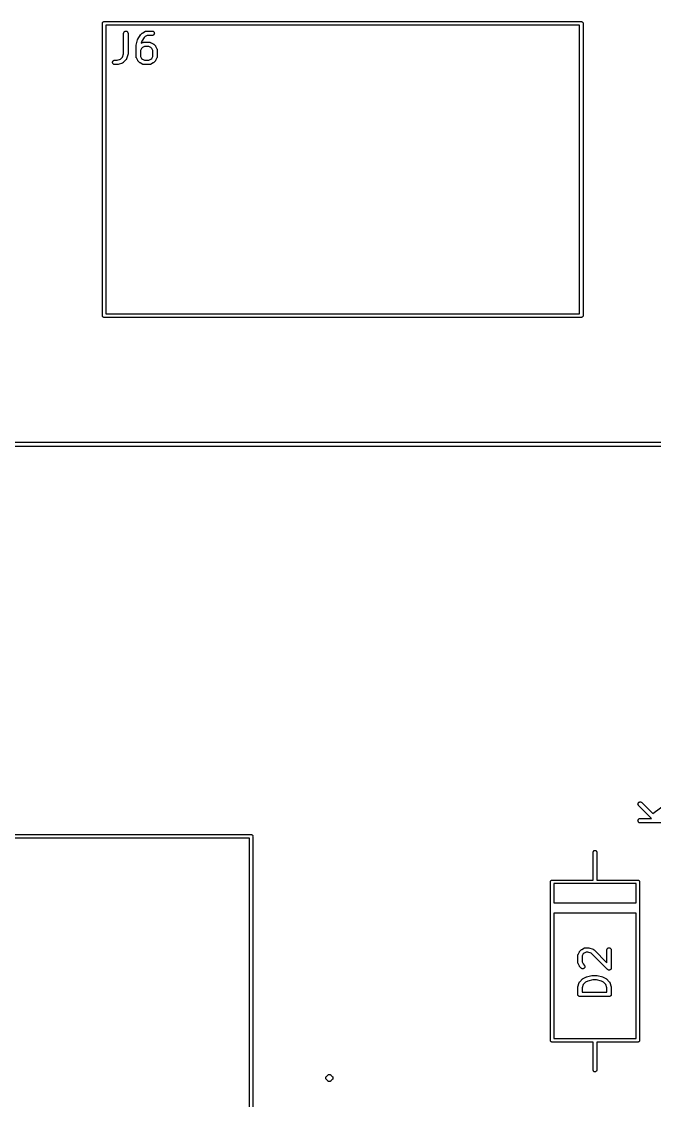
# Model space of a CAD drawing. Extents: x 3.21 to 7.14, y -3.49 to -0.7.
# Drawn here: x 5.279 to 6.134, y -2.276 to -0.819 of the extents above; entities that cross this region are included whole.
import ezdxf

# ---------------------------------------------------------------- set-up
doc = ezdxf.new("R2010")
doc.units = 0
doc.header["$MEASUREMENT"] = 0
doc.layers.add('BLACK', color=7, linetype='CONTINUOUS')

msp = doc.modelspace()

# ---------------------------------------------------------------- linework, layer by layer
at = {"layer": 'BLACK', "linetype": 'CONTINUOUS'}
for p, q in [((5.38813, -0.821), (5.38817, -0.820537)), ((5.38814, -0.821116), (5.38813, -0.821)), ((5.38814, -1.21588), (5.38814, -0.821116)), ((5.38817, -0.820537), (5.38831, -0.820092)), ((5.38831, -0.820092), (5.38853, -0.819681)), ((5.38853, -0.819681), (5.38882, -0.819322)), ((5.38882, -0.819322), (5.38918, -0.819026)), ((5.38918, -0.819026), (5.38959, -0.818807)), ((5.38959, -0.818807), (5.39004, -0.818672)), ((5.39004, -0.818672), (5.39038, -0.818638)), ((5.39038, -0.818638), (5.3905, -0.818626)), ((5.39038, -0.818638), (5.39038, -0.818638)), ((5.3905, -0.818626), (5.39062, -0.818638)), ((5.39062, -0.818638), (6.03538, -0.818638)), ((5.39286, -0.823362), (5.39286, -1.21364)), ((6.03314, -0.823362), (5.39286, -0.823362)), ((6.03314, -1.21364), (6.03314, -0.823362)), ((6.03538, -0.818638), (6.0355, -0.818626)), ((6.0355, -0.818626), (6.03562, -0.818638)), ((6.03562, -0.818638), (6.03596, -0.818672)), ((6.03596, -0.818672), (6.03641, -0.818807)), ((6.03641, -0.818807), (6.03682, -0.819026)), ((6.03682, -0.819026), (6.03718, -0.819322)), ((6.03718, -0.819322), (6.03747, -0.819681)), ((6.03747, -0.819681), (6.03769, -0.820092)), ((6.03769, -0.820092), (6.03783, -0.820537)), ((6.03783, -0.820537), (6.03787, -0.821)), ((6.03787, -0.821), (6.03786, -0.821116)), ((6.03786, -0.821116), (6.03786, -1.21588)), ((5.41692, -0.834399), (5.41699, -0.833826)), ((5.41692, -0.83444), (5.41692, -0.834399)), ((5.41692, -0.862083), (5.41692, -0.83444)), ((5.41699, -0.833826), (5.41716, -0.833277)), ((5.41716, -0.833277), (5.41744, -0.832772)), ((5.41744, -0.832772), (5.41781, -0.832331)), ((5.41781, -0.832331), (5.41826, -0.831969)), ((5.41826, -0.831969), (5.41877, -0.831702)), ((5.41877, -0.831702), (5.41932, -0.83154)), ((5.41932, -0.83154), (5.4199, -0.831487)), ((5.4199, -0.831487), (5.42047, -0.831548)), ((5.42047, -0.831548), (5.42102, -0.831718)), ((5.42102, -0.831718), (5.42153, -0.831992)), ((5.42153, -0.831992), (5.42197, -0.83236)), ((5.42197, -0.83236), (5.42234, -0.832806)), ((5.42234, -0.832806), (5.42261, -0.833315)), ((5.42261, -0.833315), (5.42277, -0.833867)), ((5.42277, -0.833867), (5.42283, -0.83444)), ((5.42283, -0.83444), (5.42283, -0.862562)), ((5.43388, -0.850597), (5.43576, -0.843098)), ((5.43576, -0.843098), (5.43577, -0.843058)), ((5.43577, -0.843058), (5.43584, -0.842873)), ((5.43584, -0.842873), (5.4359, -0.842685)), ((5.4359, -0.842685), (5.43594, -0.842604)), ((5.43594, -0.842604), (5.43597, -0.842518)), ((5.43597, -0.842518), (5.43607, -0.84235)), ((5.43607, -0.84235), (5.43617, -0.842176)), ((5.43617, -0.842176), (5.43992, -0.836552)), ((5.43992, -0.836547), (5.43994, -0.836518)), ((5.43992, -0.836552), (5.43992, -0.836547)), ((5.43992, -0.836547), (5.43992, -0.836547)), ((5.43992, -0.836547), (5.43992, -0.836547)), ((5.43994, -0.836518), (5.44011, -0.836311)), ((5.44011, -0.836311), (5.44029, -0.836102)), ((5.44029, -0.836102), (5.44216, -0.834227)), ((5.44136, -0.845026), (5.44064, -0.847944)), ((5.44467, -0.840071), (5.44136, -0.845026)), ((5.44216, -0.834227), (5.44219, -0.834198)), ((5.44219, -0.834198), (5.44232, -0.834095)), ((5.44232, -0.834095), (5.44244, -0.833981)), ((5.44244, -0.833981), (5.44254, -0.833915)), ((5.44254, -0.833915), (5.44264, -0.833839)), ((5.44264, -0.833839), (5.44279, -0.833762)), ((5.44279, -0.833762), (5.44293, -0.833674)), ((5.44293, -0.833674), (5.44668, -0.831799)), ((5.446, -0.838742), (5.44467, -0.840071)), ((5.4487, -0.837393), (5.446, -0.838742)), ((5.44668, -0.831799), (5.44671, -0.831781)), ((5.44671, -0.831781), (5.4468, -0.831751)), ((5.4468, -0.831751), (5.44687, -0.83171)), ((5.44687, -0.83171), (5.44707, -0.831652)), ((5.44707, -0.831652), (5.44726, -0.831582)), ((5.44726, -0.831582), (5.44734, -0.831569)), ((5.44734, -0.831569), (5.44742, -0.831544)), ((5.44742, -0.831544), (5.44763, -0.831524)), ((5.44763, -0.831524), (5.44782, -0.831492)), ((5.44782, -0.831492), (5.44791, -0.831496)), ((5.44791, -0.831496), (5.448, -0.831487)), ((5.448, -0.831487), (5.4555, -0.831487)), ((5.4555, -0.837393), (5.4487, -0.837393)), ((5.4555, -0.831487), (5.45554, -0.831488)), ((5.45607, -0.837337), (5.4555, -0.837393)), ((5.45554, -0.831488), (5.45611, -0.831552)), ((5.45662, -0.83717), (5.45607, -0.837337)), ((5.45611, -0.831552), (5.45666, -0.831726)), ((5.45713, -0.8369), (5.45662, -0.83717)), ((5.45666, -0.831726), (5.45717, -0.832004)), ((5.45758, -0.836535), (5.45713, -0.8369)), ((5.45717, -0.832004), (5.45761, -0.832374)), ((5.45795, -0.836091), (5.45758, -0.836535)), ((5.45761, -0.832374), (5.45797, -0.832823)), ((5.45822, -0.835584), (5.45795, -0.836091)), ((5.45797, -0.832823), (5.45823, -0.833334)), ((5.45839, -0.835034), (5.45822, -0.835584)), ((5.45823, -0.833334), (5.4584, -0.833887)), ((5.45845, -0.834461), (5.45839, -0.835034)), ((5.4584, -0.833887), (5.45845, -0.834461)), ((5.4338, -0.851167), (5.43384, -0.850933)), ((5.4338, -0.85122), (5.4338, -0.851167)), ((5.4338, -0.851272), (5.4338, -0.85122)), ((5.4338, -0.851313), (5.4338, -0.851272)), ((5.4338, -0.866311), (5.4338, -0.851313)), ((5.43384, -0.850933), (5.43386, -0.850699)), ((5.43386, -0.850699), (5.43388, -0.850649)), ((5.43388, -0.850649), (5.43388, -0.850597)), ((5.44105, -0.854937), (5.4397, -0.857634)), ((5.4397, -0.857634), (5.4397, -0.865614)), ((5.44064, -0.847944), (5.44293, -0.846797)), ((5.44225, -0.85374), (5.44105, -0.854937)), ((5.44495, -0.852391), (5.44225, -0.85374)), ((5.44293, -0.846797), (5.44297, -0.846779)), ((5.44297, -0.846779), (5.44305, -0.846749)), ((5.44305, -0.846749), (5.44312, -0.846708)), ((5.44312, -0.846708), (5.44332, -0.84665)), ((5.44332, -0.84665), (5.44351, -0.84658)), ((5.44351, -0.84658), (5.44359, -0.846567)), ((5.44359, -0.846567), (5.44368, -0.846542)), ((5.44368, -0.846542), (5.44388, -0.846522)), ((5.44388, -0.846522), (5.44408, -0.846491)), ((5.44408, -0.846491), (5.44416, -0.846494)), ((5.44416, -0.846494), (5.44425, -0.846486)), ((5.44425, -0.846486), (5.45175, -0.846486)), ((5.45105, -0.852391), (5.44495, -0.852391)), ((5.45375, -0.85374), (5.45105, -0.852391)), ((5.45175, -0.846486), (5.45179, -0.846486)), ((5.45179, -0.846486), (5.45188, -0.846496)), ((5.45188, -0.846496), (5.45196, -0.846493)), ((5.45196, -0.846493), (5.45216, -0.846528)), ((5.45216, -0.846528), (5.45236, -0.84655)), ((5.45236, -0.84655), (5.45244, -0.846576)), ((5.45244, -0.846576), (5.45253, -0.846591)), ((5.45253, -0.846591), (5.45272, -0.846663)), ((5.45272, -0.846663), (5.45291, -0.846724)), ((5.45291, -0.846724), (5.45299, -0.846766)), ((5.45299, -0.846766), (5.45307, -0.846797)), ((5.45307, -0.846797), (5.45682, -0.848672)), ((5.45495, -0.854937), (5.45375, -0.85374)), ((5.45629, -0.857634), (5.45495, -0.854937)), ((5.45629, -0.865614), (5.45629, -0.857634)), ((5.45682, -0.848672), (5.45685, -0.848691)), ((5.45685, -0.848691), (5.45699, -0.848781)), ((5.45699, -0.848781), (5.45714, -0.848859)), ((5.45714, -0.848859), (5.45723, -0.848937)), ((5.45723, -0.848937), (5.45734, -0.849004)), ((5.45734, -0.849004), (5.45746, -0.84912)), ((5.45746, -0.84912), (5.45759, -0.849225)), ((5.45759, -0.849225), (5.45946, -0.8511)), ((5.45946, -0.8511), (5.45949, -0.851129)), ((5.45949, -0.851129), (5.45959, -0.851259)), ((5.45959, -0.851259), (5.45971, -0.851379)), ((5.45971, -0.851379), (5.45977, -0.851484)), ((5.45977, -0.851484), (5.45985, -0.85158)), ((5.45985, -0.85158), (5.45992, -0.851727)), ((5.45992, -0.851727), (5.46001, -0.851867)), ((5.46001, -0.851867), (5.46189, -0.855617)), ((5.46189, -0.855617), (5.46191, -0.855654)), ((5.46191, -0.855654), (5.46194, -0.855736)), ((5.46194, -0.855736), (5.46198, -0.855812)), ((5.46198, -0.855812), (5.46204, -0.856005)), ((5.46204, -0.856005), (5.4621, -0.856195)), ((5.4621, -0.856195), (5.46212, -0.85628)), ((5.46212, -0.85628), (5.46214, -0.856364)), ((5.46214, -0.856364), (5.46216, -0.856565)), ((5.46216, -0.856565), (5.46219, -0.856764)), ((5.46219, -0.856764), (5.46219, -0.856851)), ((5.46219, -0.856851), (5.4622, -0.856937)), ((5.4622, -0.856937), (5.4622, -0.866311)), ((5.40193, -0.87379), (5.40199, -0.873216)), ((5.40198, -0.874364), (5.40193, -0.87379)), ((5.40214, -0.874916), (5.40198, -0.874364)), ((5.40199, -0.873216), (5.40216, -0.872666)), ((5.40216, -0.872666), (5.40243, -0.872159)), ((5.40243, -0.872159), (5.4028, -0.871715)), ((5.4028, -0.871715), (5.40324, -0.871351)), ((5.40324, -0.871351), (5.40375, -0.87108)), ((5.40375, -0.87108), (5.4043, -0.870914)), ((5.4043, -0.870914), (5.40488, -0.870857)), ((5.40488, -0.870857), (5.40815, -0.870857)), ((5.40815, -0.870857), (5.41266, -0.869355)), ((5.41266, -0.869355), (5.41542, -0.866591)), ((5.41553, -0.874584), (5.41535, -0.874677)), ((5.41542, -0.866591), (5.41692, -0.862083)), ((5.41571, -0.874502), (5.41553, -0.874584)), ((5.41578, -0.874452), (5.41571, -0.874502)), ((5.41586, -0.874412), (5.41578, -0.874452)), ((5.41602, -0.874286), (5.41586, -0.874412)), ((5.41618, -0.87417), (5.41602, -0.874286)), ((5.41624, -0.874107), (5.41618, -0.87417)), ((5.41631, -0.874052), (5.41624, -0.874107)), ((5.41634, -0.874023), (5.41631, -0.874052)), ((5.42009, -0.870274), (5.41634, -0.874023)), ((5.42014, -0.870207), (5.42009, -0.870274)), ((5.42021, -0.870148), (5.42014, -0.870207)), ((5.42033, -0.869985), (5.42021, -0.870148)), ((5.42046, -0.869829), (5.42033, -0.869985)), ((5.4205, -0.869752), (5.42046, -0.869829)), ((5.42055, -0.869682), (5.4205, -0.869752)), ((5.42063, -0.869499), (5.42055, -0.869682)), ((5.42073, -0.869321), (5.42063, -0.869499)), ((5.42075, -0.869238), (5.42073, -0.869321)), ((5.42079, -0.869159), (5.42075, -0.869238)), ((5.4208, -0.86912), (5.42079, -0.869159)), ((5.42268, -0.863495), (5.4208, -0.86912)), ((5.42271, -0.863334), (5.42268, -0.863495)), ((5.42276, -0.863176), (5.42271, -0.863334)), ((5.42278, -0.863053), (5.42276, -0.863176)), ((5.42281, -0.862934), (5.42278, -0.863053)), ((5.42283, -0.862603), (5.42281, -0.862768)), ((5.42281, -0.862768), (5.42281, -0.862934)), ((5.42283, -0.862562), (5.42283, -0.862603)), ((5.43381, -0.866398), (5.4338, -0.866311)), ((5.4338, -0.866484), (5.43381, -0.866398)), ((5.43383, -0.866684), (5.4338, -0.866484)), ((5.43385, -0.866885), (5.43383, -0.866684)), ((5.43388, -0.866968), (5.43385, -0.866885)), ((5.43389, -0.867054), (5.43388, -0.866968)), ((5.43396, -0.867243), (5.43389, -0.867054)), ((5.43402, -0.867436), (5.43396, -0.867243)), ((5.43406, -0.867513), (5.43402, -0.867436)), ((5.43409, -0.867595), (5.43406, -0.867513)), ((5.43411, -0.867632), (5.43409, -0.867595)), ((5.43598, -0.871381), (5.43411, -0.867632)), ((5.43607, -0.871522), (5.43598, -0.871381)), ((5.43615, -0.871669), (5.43607, -0.871522)), ((5.43622, -0.871765), (5.43615, -0.871669)), ((5.43629, -0.871869), (5.43622, -0.871765)), ((5.4364, -0.87199), (5.43629, -0.871869)), ((5.43651, -0.872119), (5.4364, -0.87199)), ((5.43654, -0.872149), (5.43651, -0.872119)), ((5.43841, -0.874023), (5.43654, -0.872149)), ((5.43854, -0.874129), (5.43841, -0.874023)), ((5.43866, -0.874244), (5.43854, -0.874129)), ((5.43876, -0.874311), (5.43866, -0.874244)), ((5.43886, -0.874389), (5.43876, -0.874311)), ((5.439, -0.874467), (5.43886, -0.874389)), ((5.43914, -0.874558), (5.439, -0.874467)), ((5.43918, -0.874576), (5.43914, -0.874558)), ((5.44293, -0.876451), (5.43918, -0.874576)), ((5.4397, -0.865614), (5.44105, -0.868312)), ((5.44105, -0.868312), (5.44225, -0.869509)), ((5.44225, -0.869509), (5.44495, -0.870857)), ((5.44495, -0.870857), (5.45105, -0.870857)), ((5.45105, -0.870857), (5.45375, -0.869509)), ((5.45682, -0.874576), (5.45307, -0.876451)), ((5.45375, -0.869509), (5.45495, -0.868312)), ((5.45495, -0.868312), (5.45629, -0.865614)), ((5.45696, -0.874488), (5.45682, -0.874576)), ((5.45711, -0.874412), (5.45696, -0.874488)), ((5.4572, -0.874335), (5.45711, -0.874412)), ((5.45731, -0.87427), (5.4572, -0.874335)), ((5.45743, -0.874156), (5.45731, -0.87427)), ((5.45756, -0.874052), (5.45743, -0.874156)), ((5.45759, -0.874023), (5.45756, -0.874052)), ((5.45946, -0.872149), (5.45759, -0.874023)), ((5.45957, -0.87202), (5.45946, -0.872149)), ((5.45968, -0.871901), (5.45957, -0.87202)), ((5.45975, -0.871798), (5.45968, -0.871901)), ((5.45983, -0.871703), (5.45975, -0.871798)), ((5.4599, -0.871557), (5.45983, -0.871703)), ((5.45999, -0.871418), (5.4599, -0.871557)), ((5.46001, -0.871381), (5.45999, -0.871418)), ((5.46189, -0.867632), (5.46001, -0.871381)), ((5.46192, -0.867551), (5.46189, -0.867632)), ((5.46196, -0.867474), (5.46192, -0.867551)), ((5.46202, -0.867282), (5.46196, -0.867474)), ((5.46209, -0.867094), (5.46202, -0.867282)), ((5.46211, -0.867008), (5.46209, -0.867094)), ((5.46213, -0.866925), (5.46211, -0.867008)), ((5.46216, -0.866725), (5.46213, -0.866925)), ((5.46219, -0.866526), (5.46216, -0.866725)), ((5.4622, -0.866352), (5.46219, -0.866439)), ((5.46219, -0.866439), (5.46219, -0.866526)), ((5.4622, -0.866311), (5.4622, -0.866352)), ((5.40241, -0.875427), (5.40214, -0.874916)), ((5.40277, -0.875876), (5.40241, -0.875427)), ((5.40321, -0.876247), (5.40277, -0.875876)), ((5.40372, -0.876524), (5.40321, -0.876247)), ((5.40426, -0.876698), (5.40372, -0.876524)), ((5.40484, -0.876763), (5.40426, -0.876698)), ((5.40488, -0.876763), (5.40484, -0.876763)), ((5.40863, -0.876763), (5.40488, -0.876763)), ((5.40879, -0.876747), (5.40863, -0.876763)), ((5.40896, -0.876744), (5.40879, -0.876747)), ((5.40908, -0.876719), (5.40896, -0.876744)), ((5.4092, -0.876707), (5.40908, -0.876719)), ((5.40936, -0.876659), (5.4092, -0.876707)), ((5.40952, -0.876624), (5.40936, -0.876659)), ((5.40956, -0.876611), (5.40952, -0.876624)), ((5.41519, -0.874737), (5.40956, -0.876611)), ((5.41527, -0.874701), (5.41519, -0.874737)), ((5.41535, -0.874677), (5.41527, -0.874701)), ((5.44301, -0.876482), (5.44293, -0.876451)), ((5.44309, -0.876524), (5.44301, -0.876482)), ((5.44328, -0.876585), (5.44309, -0.876524)), ((5.44347, -0.876657), (5.44328, -0.876585)), ((5.44355, -0.876672), (5.44347, -0.876657)), ((5.44363, -0.876698), (5.44355, -0.876672)), ((5.44383, -0.876721), (5.44363, -0.876698)), ((5.44403, -0.876755), (5.44383, -0.876721)), ((5.44412, -0.876753), (5.44403, -0.876755)), ((5.44421, -0.876763), (5.44412, -0.876753)), ((5.44425, -0.876763), (5.44421, -0.876763)), ((5.45175, -0.876763), (5.44425, -0.876763)), ((5.45183, -0.876755), (5.45175, -0.876763)), ((5.45192, -0.876758), (5.45183, -0.876755)), ((5.45212, -0.876726), (5.45192, -0.876758)), ((5.45232, -0.876707), (5.45212, -0.876726)), ((5.4524, -0.876682), (5.45232, -0.876707)), ((5.45249, -0.876668), (5.4524, -0.876682)), ((5.45268, -0.876599), (5.45249, -0.876668)), ((5.45287, -0.87654), (5.45268, -0.876599)), ((5.45295, -0.876499), (5.45287, -0.87654)), ((5.45303, -0.876469), (5.45295, -0.876499)), ((5.45307, -0.876451), (5.45303, -0.876469)), ((5.38813, -1.216), (5.38814, -1.21588)), ((5.38817, -1.21646), (5.38813, -1.216)), ((5.38831, -1.21691), (5.38817, -1.21646)), ((5.38835, -1.21698), (5.38831, -1.21691)), ((5.38853, -1.21732), (5.38835, -1.21698)), ((5.38882, -1.21768), (5.38853, -1.21732)), ((5.38918, -1.21797), (5.38882, -1.21768)), ((5.38959, -1.21819), (5.38918, -1.21797)), ((5.39004, -1.21833), (5.38959, -1.21819)), ((5.3905, -1.21837), (5.39004, -1.21833)), ((5.39062, -1.21836), (5.3905, -1.21837)), ((6.03538, -1.21836), (5.39062, -1.21836)), ((5.39286, -1.21364), (6.03314, -1.21364)), ((6.0355, -1.21837), (6.03538, -1.21836)), ((6.03562, -1.21836), (6.0355, -1.21837)), ((6.03596, -1.21833), (6.03562, -1.21836)), ((6.03562, -1.21836), (6.03562, -1.21836)), ((6.03641, -1.21819), (6.03596, -1.21833)), ((6.03682, -1.21797), (6.03641, -1.21819)), ((6.03718, -1.21768), (6.03682, -1.21797)), ((6.03747, -1.21732), (6.03718, -1.21768)), ((6.03769, -1.21691), (6.03747, -1.21732)), ((6.03783, -1.21646), (6.03769, -1.21691)), ((6.03787, -1.216), (6.03783, -1.21646)), ((6.03786, -1.21588), (6.03787, -1.216)), ((3.23514, -1.38705), (7.07486, -1.38705)), ((7.07378, -1.39295), (3.23795, -1.39295)), ((6.11216, -1.87578), (6.11223, -1.87521)), ((6.11221, -1.87636), (6.11216, -1.87578)), ((6.11238, -1.87691), (6.11221, -1.87636)), ((6.11223, -1.87521), (6.1124, -1.87466)), ((6.11264, -1.87742), (6.11238, -1.87691)), ((6.1124, -1.87466), (6.11268, -1.87415)), ((6.113, -1.87787), (6.11264, -1.87742)), ((6.11268, -1.87415), (6.11304, -1.87371)), ((6.11303, -1.8779), (6.113, -1.87787)), ((6.13049, -1.89536), (6.11303, -1.8779)), ((6.11304, -1.87371), (6.11349, -1.87335)), ((6.11349, -1.87335), (6.114, -1.87308)), ((6.114, -1.87308), (6.11455, -1.87292)), ((6.11455, -1.87292), (6.11513, -1.87286)), ((6.11513, -1.87286), (6.1157, -1.87292)), ((6.1157, -1.87292), (6.11625, -1.87309)), ((6.11625, -1.87309), (6.11676, -1.87336)), ((6.11676, -1.87336), (6.11721, -1.87373)), ((6.11721, -1.87373), (6.13227, -1.88879)), ((6.13227, -1.88879), (6.15272, -1.87345)), ((6.11216, -1.89829), (6.11222, -1.89772)), ((6.11222, -1.89886), (6.11216, -1.89829)), ((6.11222, -1.89772), (6.1124, -1.89717)), ((6.11238, -1.89942), (6.11222, -1.89886)), ((6.11265, -1.89993), (6.11238, -1.89942)), ((6.1124, -1.89717), (6.11267, -1.89666)), ((6.11301, -1.90038), (6.11265, -1.89993)), ((6.11267, -1.89666), (6.11304, -1.89622)), ((6.11345, -1.90075), (6.11301, -1.90038)), ((6.11304, -1.89622), (6.11348, -1.89585)), ((6.11395, -1.90103), (6.11345, -1.90075)), ((6.11348, -1.89585), (6.11399, -1.89558)), ((6.1145, -1.9012), (6.11395, -1.90103)), ((6.11399, -1.89558), (6.11454, -1.89541)), ((6.11508, -1.90126), (6.1145, -1.9012)), ((6.11454, -1.89541), (6.11512, -1.89536)), ((6.11512, -1.90126), (6.11508, -1.90126)), ((6.11512, -1.89536), (6.13049, -1.89536)), ((6.15449, -1.90126), (6.11512, -1.90126)), ((4.01471, -1.91709), (5.58929, -1.91709)), ((5.58704, -1.92181), (4.01696, -1.92181)), ((5.58704, -3.09819), (5.58704, -1.92181)), ((5.58929, -1.91709), (5.5894, -1.91708)), ((5.5894, -1.91708), (5.58952, -1.91709)), ((5.58952, -1.91709), (5.58952, -1.91709)), ((5.58952, -1.91709), (5.58986, -1.91712)), ((5.58986, -1.91712), (5.59031, -1.91726)), ((5.59031, -1.91726), (5.59072, -1.91748)), ((5.59072, -1.91748), (5.59108, -1.91777)), ((5.59108, -1.91777), (5.59138, -1.91813)), ((5.59138, -1.91813), (5.59159, -1.91854)), ((5.59159, -1.91854), (5.59173, -1.91899)), ((5.59173, -1.91899), (5.59178, -1.91945)), ((5.59178, -1.91945), (5.59176, -1.91956)), ((5.59176, -1.91956), (5.59176, -3.10044)), ((6.05268, -1.93878), (6.05309, -1.93856)), ((6.05309, -1.93856), (6.05354, -1.93843)), ((6.05354, -1.93843), (6.054, -1.93838)), ((6.054, -1.93838), (6.05446, -1.93843)), ((6.05446, -1.93843), (6.05491, -1.93856)), ((6.05491, -1.93856), (6.05532, -1.93878)), ((6.05164, -1.94064), (6.05167, -1.94029)), ((6.05164, -1.97855), (6.05164, -1.94064)), ((6.05167, -1.94029), (6.05181, -1.93985)), ((6.05181, -1.93985), (6.05203, -1.93944)), ((6.05203, -1.93944), (6.05232, -1.93908)), ((6.05232, -1.93908), (6.05268, -1.93878)), ((6.05532, -1.93878), (6.05568, -1.93908)), ((6.05568, -1.93908), (6.05597, -1.93944)), ((6.05597, -1.93944), (6.05619, -1.93985)), ((6.05619, -1.93985), (6.05633, -1.94029)), ((6.05633, -1.94029), (6.05636, -1.94064)), ((6.05636, -1.94064), (6.05636, -1.97855)), ((5.99375, -1.98091), (5.9938, -1.98045)), ((5.99376, -1.98103), (5.99375, -1.98091)), ((5.99376, -2.01151), (5.99376, -1.98103)), ((5.9938, -1.98045), (5.99393, -1.98001)), ((5.99393, -1.98001), (5.99415, -1.97959)), ((5.99415, -1.97959), (5.99445, -1.97923)), ((5.99445, -1.97923), (5.99481, -1.97894)), ((5.99481, -1.97894), (5.99522, -1.97872)), ((5.99522, -1.97872), (5.99566, -1.97859)), ((5.99566, -1.97859), (5.99601, -1.97855)), ((5.99601, -1.97855), (5.99613, -1.97854)), ((5.99613, -1.97854), (5.99624, -1.97855)), ((5.99624, -1.97855), (6.05164, -1.97855)), ((6.05636, -1.97855), (6.11176, -1.97855)), ((6.11176, -1.97855), (6.11187, -1.97854)), ((6.11187, -1.97854), (6.11199, -1.97855)), ((6.11199, -1.97855), (6.11234, -1.97859)), ((6.11234, -1.97859), (6.11278, -1.97872)), ((6.11278, -1.97872), (6.11319, -1.97894)), ((6.11319, -1.97894), (6.11355, -1.97923)), ((6.11355, -1.97923), (6.11385, -1.97959)), ((6.11385, -1.97959), (6.11407, -1.98001)), ((6.11407, -1.98001), (6.1142, -1.98045)), ((6.1142, -1.98045), (6.11425, -1.98091)), ((6.11425, -1.98091), (6.11424, -1.98103)), ((6.11424, -1.98103), (6.11424, -2.01151)), ((6.05388, -1.98328), (5.99849, -1.98328)), ((5.99849, -1.98328), (5.99849, -2.00926)), ((6.054, -1.98329), (6.05388, -1.98328)), ((6.05412, -1.98328), (6.054, -1.98329)), ((6.10951, -1.98328), (6.05412, -1.98328)), ((6.10951, -2.00926), (6.10951, -1.98328)), ((5.99375, -2.01162), (5.99376, -2.01151)), ((5.99849, -2.00926), (6.10951, -2.00926)), ((6.11424, -2.01151), (6.11425, -2.01162)), ((5.99376, -2.01174), (5.99375, -2.01162)), ((5.99375, -2.01635), (5.99376, -2.01623)), ((5.99376, -2.01646), (5.99375, -2.01635)), ((5.99375, -2.02107), (5.99376, -2.02095)), ((5.99376, -2.02119), (5.99375, -2.02107)), ((5.99376, -2.01623), (5.99376, -2.01174)), ((5.99376, -2.02095), (5.99376, -2.01646)), ((5.99376, -2.19497), (5.99376, -2.02119)), ((5.99849, -2.02343), (5.99849, -2.19272)), ((6.10951, -2.02343), (5.99849, -2.02343)), ((6.10951, -2.19272), (6.10951, -2.02343)), ((6.11425, -2.01162), (6.11424, -2.01174)), ((6.11424, -2.01174), (6.11424, -2.01623)), ((6.11424, -2.01623), (6.11425, -2.01635)), ((6.11425, -2.01635), (6.11424, -2.01646)), ((6.11424, -2.01646), (6.11424, -2.02095)), ((6.11424, -2.02095), (6.11425, -2.02107)), ((6.11425, -2.02107), (6.11424, -2.02119)), ((6.11424, -2.02119), (6.11424, -2.19497)), ((6.03079, -2.08022), (6.03083, -2.08002)), ((6.0308, -2.0803), (6.03079, -2.08022)), ((6.03079, -2.08039), (6.0308, -2.0803)), ((6.03079, -2.08043), (6.03079, -2.08039)), ((6.03079, -2.08981), (6.03079, -2.08043)), ((6.03083, -2.08002), (6.03085, -2.07982)), ((6.03085, -2.07982), (6.03088, -2.07973)), ((6.03088, -2.07973), (6.03089, -2.07965)), ((6.03089, -2.07965), (6.03096, -2.07946)), ((6.03096, -2.07946), (6.03103, -2.07927)), ((6.03103, -2.07927), (6.03107, -2.07919)), ((6.03107, -2.07919), (6.0311, -2.07911)), ((6.0311, -2.07911), (6.03297, -2.07536)), ((6.03297, -2.07536), (6.03299, -2.07532)), ((6.03299, -2.07532), (6.03308, -2.07519)), ((6.03308, -2.07519), (6.03316, -2.07504)), ((6.03316, -2.07504), (6.03324, -2.07494)), ((6.03324, -2.07494), (6.03331, -2.07484)), ((6.03331, -2.07484), (6.03342, -2.07472)), ((6.03342, -2.07472), (6.03353, -2.07459)), ((6.03353, -2.07459), (6.0354, -2.07272)), ((6.0354, -2.07272), (6.03543, -2.07269)), ((6.03543, -2.07269), (6.03556, -2.07259)), ((6.03556, -2.07259), (6.03568, -2.07247)), ((6.03568, -2.07247), (6.03578, -2.07241)), ((6.03578, -2.07241), (6.03588, -2.07233)), ((6.03588, -2.07233), (6.03603, -2.07225)), ((6.03603, -2.07225), (6.03617, -2.07217)), ((6.03617, -2.07217), (6.03992, -2.07029)), ((6.03804, -2.07843), (6.03669, -2.08113)), ((6.03669, -2.08113), (6.03669, -2.08911)), ((6.03924, -2.07723), (6.03804, -2.07843)), ((6.04194, -2.07589), (6.03924, -2.07723)), ((6.03992, -2.07029), (6.03995, -2.07027)), ((6.03995, -2.07027), (6.04004, -2.07024)), ((6.04004, -2.07024), (6.04011, -2.0702)), ((6.04011, -2.0702), (6.04031, -2.07014)), ((6.04031, -2.07014), (6.0405, -2.07007)), ((6.0405, -2.07007), (6.04058, -2.07006)), ((6.04058, -2.07006), (6.04066, -2.07004)), ((6.04066, -2.07004), (6.04087, -2.07002)), ((6.04087, -2.07002), (6.04107, -2.06998)), ((6.04107, -2.06998), (6.04115, -2.06999)), ((6.04115, -2.06999), (6.04124, -2.06998)), ((6.04124, -2.06998), (6.04499, -2.06998)), ((6.04451, -2.07589), (6.04194, -2.07589)), ((6.04902, -2.07739), (6.04451, -2.07589)), ((6.04499, -2.06998), (6.04503, -2.06998)), ((6.04503, -2.06998), (6.04519, -2.07)), ((6.04519, -2.07), (6.04536, -2.07)), ((6.04536, -2.07), (6.04548, -2.07003)), ((6.04548, -2.07003), (6.0456, -2.07004)), ((6.0456, -2.07004), (6.04576, -2.07009)), ((6.04576, -2.07009), (6.04592, -2.07013)), ((6.04592, -2.07013), (6.05155, -2.07201)), ((6.07102, -2.09939), (6.04902, -2.07739)), ((6.05155, -2.07201), (6.05159, -2.07202)), ((6.05159, -2.07202), (6.05166, -2.07206)), ((6.05166, -2.07206), (6.05175, -2.07208)), ((6.05175, -2.07208), (6.05192, -2.07218)), ((6.05192, -2.07218), (6.05211, -2.07226)), ((6.05211, -2.07226), (6.05218, -2.07231)), ((6.05218, -2.07231), (6.05225, -2.07235)), ((6.05225, -2.07235), (6.05241, -2.07248)), ((6.05241, -2.07248), (6.05257, -2.0726)), ((6.05257, -2.0726), (6.05263, -2.07266)), ((6.05263, -2.07266), (6.0527, -2.07272)), ((6.0527, -2.07272), (6.07016, -2.09018)), ((6.07016, -2.07289), (6.07022, -2.07232)), ((6.07016, -2.07293), (6.07016, -2.07289)), ((6.07016, -2.09018), (6.07016, -2.07293)), ((6.07022, -2.07232), (6.0704, -2.07177)), ((6.0704, -2.07177), (6.07067, -2.07126)), ((6.07067, -2.07126), (6.07104, -2.07082)), ((6.07104, -2.07082), (6.07149, -2.07046)), ((6.07149, -2.07046), (6.072, -2.07019)), ((6.072, -2.07019), (6.07256, -2.07003)), ((6.07256, -2.07003), (6.07313, -2.06998)), ((6.07313, -2.06998), (6.0737, -2.07004)), ((6.0737, -2.07004), (6.07425, -2.07021)), ((6.07425, -2.07021), (6.07476, -2.07048)), ((6.07476, -2.07048), (6.0752, -2.07085)), ((6.0752, -2.07085), (6.07557, -2.0713)), ((6.07557, -2.0713), (6.07584, -2.07181)), ((6.07584, -2.07181), (6.07601, -2.07236)), ((6.07601, -2.07236), (6.07606, -2.07293)), ((6.07606, -2.07293), (6.07606, -2.0973)), ((6.0308, -2.08989), (6.03079, -2.08981)), ((6.03079, -2.08998), (6.0308, -2.08989)), ((6.03082, -2.09018), (6.03079, -2.08998)), ((6.03084, -2.09038), (6.03082, -2.09018)), ((6.03087, -2.09046), (6.03084, -2.09038)), ((6.03088, -2.09055), (6.03087, -2.09046)), ((6.03095, -2.09074), (6.03088, -2.09055)), ((6.03101, -2.09093), (6.03095, -2.09074)), ((6.03105, -2.09101), (6.03101, -2.09093)), ((6.03108, -2.09109), (6.03105, -2.09101)), ((6.0311, -2.09113), (6.03108, -2.09109)), ((6.03297, -2.09488), (6.0311, -2.09113)), ((6.03306, -2.09502), (6.03297, -2.09488)), ((6.03314, -2.09516), (6.03306, -2.09502)), ((6.03321, -2.09526), (6.03314, -2.09516)), ((6.03328, -2.09536), (6.03321, -2.09526)), ((6.03339, -2.09548), (6.03328, -2.09536)), ((6.0335, -2.09561), (6.03339, -2.09548)), ((6.03353, -2.09564), (6.0335, -2.09561)), ((6.0354, -2.09752), (6.03353, -2.09564)), ((6.03585, -2.09788), (6.0354, -2.09752)), ((6.03635, -2.09816), (6.03585, -2.09788)), ((6.03691, -2.09832), (6.03635, -2.09816)), ((6.03669, -2.08911), (6.03804, -2.09181)), ((6.03748, -2.09838), (6.03691, -2.09832)), ((6.03805, -2.09833), (6.03748, -2.09838)), ((6.03804, -2.09181), (6.03958, -2.09334)), ((6.0386, -2.09816), (6.03805, -2.09833)), ((6.03911, -2.09789), (6.0386, -2.09816)), ((6.03956, -2.09753), (6.03911, -2.09789)), ((6.03993, -2.09709), (6.03956, -2.09753)), ((6.03958, -2.09334), (6.03961, -2.09337)), ((6.03961, -2.09337), (6.03997, -2.09382)), ((6.04021, -2.09658), (6.03993, -2.09709)), ((6.03997, -2.09382), (6.04023, -2.09433)), ((6.04038, -2.09603), (6.04021, -2.09658)), ((6.04023, -2.09433), (6.04039, -2.09489)), ((6.04044, -2.09546), (6.04038, -2.09603)), ((6.04039, -2.09489), (6.04044, -2.09546)), ((6.07555, -2.09897), (6.07536, -2.09919)), ((6.07569, -2.09871), (6.07555, -2.09896)), ((6.07555, -2.09896), (6.07555, -2.09897)), ((6.07555, -2.09897), (6.07555, -2.09897)), ((6.07582, -2.09847), (6.07569, -2.09871)), ((6.07583, -2.09846), (6.07582, -2.09847)), ((6.07591, -2.09819), (6.07583, -2.09846)), ((6.07583, -2.09846), (6.07583, -2.09846)), ((6.076, -2.09792), (6.07591, -2.09819)), ((6.07603, -2.09763), (6.076, -2.09791)), ((6.076, -2.09791), (6.076, -2.09791)), ((6.076, -2.09791), (6.076, -2.09792)), ((6.07606, -2.09735), (6.07603, -2.09763)), ((6.07606, -2.0973), (6.07606, -2.09733)), ((6.07606, -2.09733), (6.07606, -2.09734)), ((6.07606, -2.09734), (6.07606, -2.09734)), ((6.07606, -2.09734), (6.07606, -2.09735)), ((6.03353, -2.11584), (6.03728, -2.11209)), ((6.03728, -2.11209), (6.03731, -2.11206)), ((6.03731, -2.11206), (6.03743, -2.11196)), ((6.03743, -2.11196), (6.03756, -2.11184)), ((6.03756, -2.11184), (6.03766, -2.11178)), ((6.03766, -2.11178), (6.03776, -2.1117)), ((6.03776, -2.1117), (6.0379, -2.11162)), ((6.0379, -2.11162), (6.03804, -2.11154)), ((6.03804, -2.11154), (6.04179, -2.10966)), ((6.04179, -2.10966), (6.04183, -2.10964)), ((6.04183, -2.10964), (6.04184, -2.10964)), ((6.04184, -2.10964), (6.04185, -2.10963)), ((6.04185, -2.10963), (6.04211, -2.10954)), ((6.04211, -2.10954), (6.04237, -2.10944)), ((6.04237, -2.10944), (6.04238, -2.10944)), ((6.04238, -2.10944), (6.0424, -2.10944)), ((6.0424, -2.10944), (6.0499, -2.10756)), ((6.05098, -2.11338), (6.04414, -2.11509)), ((6.0499, -2.10756), (6.04994, -2.10755)), ((6.04994, -2.10755), (6.04999, -2.10755)), ((6.04999, -2.10755), (6.05004, -2.10753)), ((6.05004, -2.10753), (6.05027, -2.10751)), ((6.05027, -2.10751), (6.05051, -2.10748)), ((6.05051, -2.10748), (6.05056, -2.10748)), ((6.05056, -2.10748), (6.05061, -2.10747)), ((6.05061, -2.10747), (6.05624, -2.10747)), ((6.05587, -2.11338), (6.05098, -2.11338)), ((6.06271, -2.11509), (6.05587, -2.11338)), ((6.05624, -2.10747), (6.05628, -2.10748)), ((6.05628, -2.10748), (6.05633, -2.10748)), ((6.05633, -2.10748), (6.05638, -2.10748)), ((6.05638, -2.10748), (6.05662, -2.10751)), ((6.05662, -2.10751), (6.05685, -2.10754)), ((6.05685, -2.10754), (6.0569, -2.10756)), ((6.0569, -2.10756), (6.05695, -2.10756)), ((6.05695, -2.10756), (6.06445, -2.10944)), ((6.06445, -2.10944), (6.06449, -2.10945)), ((6.06449, -2.10945), (6.0645, -2.10945)), ((6.0645, -2.10945), (6.06452, -2.10946)), ((6.06452, -2.10946), (6.06477, -2.10955)), ((6.06477, -2.10955), (6.06503, -2.10965)), ((6.06503, -2.10965), (6.06504, -2.10966)), ((6.06504, -2.10966), (6.06506, -2.10966)), ((6.06506, -2.10966), (6.06881, -2.11154)), ((6.06881, -2.11154), (6.06884, -2.11155)), ((6.06884, -2.11155), (6.06898, -2.11165)), ((6.06898, -2.11165), (6.06913, -2.11172)), ((6.06913, -2.11172), (6.06922, -2.1118)), ((6.06922, -2.1118), (6.06933, -2.11187)), ((6.06933, -2.11187), (6.06944, -2.11198)), ((6.06944, -2.11198), (6.06957, -2.11209)), ((6.06957, -2.11209), (6.07332, -2.11584)), ((6.07124, -2.09957), (6.07102, -2.09939)), ((6.07146, -2.09975), (6.07124, -2.09957)), ((6.07147, -2.09976), (6.07146, -2.09975)), ((6.07146, -2.09975), (6.07146, -2.09975)), ((6.07172, -2.09989), (6.07147, -2.09976)), ((6.07197, -2.10003), (6.07172, -2.09989)), ((6.07224, -2.10011), (6.07197, -2.10003)), ((6.07197, -2.10003), (6.07197, -2.10003)), ((6.07197, -2.10003), (6.07197, -2.10003)), ((6.07252, -2.1002), (6.07224, -2.10011)), ((6.07253, -2.1002), (6.07252, -2.1002)), ((6.07252, -2.1002), (6.07252, -2.1002)), ((6.07281, -2.10023), (6.07253, -2.1002)), ((6.07309, -2.10026), (6.07281, -2.10023)), ((6.0731, -2.10026), (6.07309, -2.10026)), ((6.07309, -2.10026), (6.07309, -2.10026)), ((6.07338, -2.10023), (6.0731, -2.10026)), ((6.07366, -2.1002), (6.07338, -2.10023)), ((6.07367, -2.1002), (6.07366, -2.1002)), ((6.07394, -2.10012), (6.07367, -2.1002)), ((6.07367, -2.1002), (6.07367, -2.1002)), ((6.07422, -2.10004), (6.07394, -2.10012)), ((6.07423, -2.10004), (6.07422, -2.10004)), ((6.07422, -2.10004), (6.07422, -2.10004)), ((6.07448, -2.0999), (6.07423, -2.10004)), ((6.07473, -2.09978), (6.07448, -2.0999)), ((6.07496, -2.09959), (6.07473, -2.09977)), ((6.07473, -2.09977), (6.07473, -2.09977)), ((6.07473, -2.09977), (6.07473, -2.09978)), ((6.07518, -2.09941), (6.07496, -2.09959)), ((6.07536, -2.09919), (6.07518, -2.09941)), ((6.07518, -2.09941), (6.07518, -2.09941)), ((6.07518, -2.09941), (6.07518, -2.09941)), ((6.03079, -2.12351), (6.03081, -2.12334)), ((6.03079, -2.12355), (6.03079, -2.12351)), ((6.03079, -2.13292), (6.03079, -2.12355)), ((6.03081, -2.12318), (6.03084, -2.12306)), ((6.03081, -2.12334), (6.03081, -2.12318)), ((6.03084, -2.12306), (6.03085, -2.12294)), ((6.03085, -2.12294), (6.0309, -2.12278)), ((6.0309, -2.12278), (6.03094, -2.12262)), ((6.03094, -2.12262), (6.03281, -2.11699)), ((6.03281, -2.11699), (6.03283, -2.11695)), ((6.03283, -2.11695), (6.03286, -2.11688)), ((6.03286, -2.11688), (6.03289, -2.11679)), ((6.03289, -2.11679), (6.03298, -2.11661)), ((6.03298, -2.11661), (6.03307, -2.11643)), ((6.03307, -2.11643), (6.03312, -2.11636)), ((6.03312, -2.11636), (6.03316, -2.11628)), ((6.03316, -2.11628), (6.03329, -2.11613)), ((6.03329, -2.11613), (6.03341, -2.11597)), ((6.03341, -2.11597), (6.03347, -2.11591)), ((6.03347, -2.11591), (6.03353, -2.11584)), ((6.03819, -2.11952), (6.03669, -2.12403)), ((6.03669, -2.12403), (6.03669, -2.12997)), ((6.04111, -2.1166), (6.03819, -2.11952)), ((6.04414, -2.11509), (6.04111, -2.1166)), ((6.06574, -2.1166), (6.06271, -2.11509)), ((6.06865, -2.11952), (6.06574, -2.1166)), ((6.07016, -2.12403), (6.06865, -2.11952)), ((6.07016, -2.12997), (6.07016, -2.12403)), ((6.07332, -2.11584), (6.07335, -2.11587)), ((6.07335, -2.11587), (6.07341, -2.11594)), ((6.07341, -2.11594), (6.07347, -2.116)), ((6.07347, -2.116), (6.07359, -2.11616)), ((6.07359, -2.11616), (6.07371, -2.11632)), ((6.07371, -2.11632), (6.07375, -2.1164)), ((6.07375, -2.1164), (6.0738, -2.11647)), ((6.0738, -2.11647), (6.07388, -2.11665)), ((6.07388, -2.11665), (6.07398, -2.11683)), ((6.07398, -2.11683), (6.074, -2.11691)), ((6.074, -2.11691), (6.07404, -2.11699)), ((6.07404, -2.11699), (6.07591, -2.12262)), ((6.07591, -2.12262), (6.07592, -2.12266)), ((6.07592, -2.12266), (6.07596, -2.12282)), ((6.07596, -2.12282), (6.07601, -2.12298)), ((6.07601, -2.12298), (6.07602, -2.1231)), ((6.07602, -2.1231), (6.07604, -2.12322)), ((6.07604, -2.12322), (6.07605, -2.12339)), ((6.07605, -2.12339), (6.07606, -2.12355)), ((6.07606, -2.12355), (6.07606, -2.13292)), ((6.03081, -2.1332), (6.03079, -2.13292)), ((6.03084, -2.13348), (6.03081, -2.1332)), ((6.03084, -2.13349), (6.03084, -2.13348)), ((6.03084, -2.1335), (6.03084, -2.13349)), ((6.03092, -2.13376), (6.03084, -2.1335)), ((6.031, -2.13403), (6.03092, -2.13376)), ((6.03101, -2.13404), (6.031, -2.13403)), ((6.03101, -2.13405), (6.03101, -2.13404)), ((6.03114, -2.1343), (6.03101, -2.13405)), ((6.03127, -2.13454), (6.03114, -2.1343)), ((6.03128, -2.13455), (6.03127, -2.13454)), ((6.03128, -2.13456), (6.03128, -2.13455)), ((6.03146, -2.13478), (6.03128, -2.13456)), ((6.03163, -2.13499), (6.03146, -2.13478)), ((6.03164, -2.135), (6.03163, -2.13499)), ((6.03164, -2.13501), (6.03164, -2.135)), ((6.03186, -2.13518), (6.03164, -2.13501)), ((6.03207, -2.13536), (6.03186, -2.13518)), ((6.03208, -2.13537), (6.03207, -2.13536)), ((6.03209, -2.13537), (6.03208, -2.13537)), ((6.03233, -2.1355), (6.03209, -2.13537)), ((6.03258, -2.13564), (6.03233, -2.1355)), ((6.03259, -2.13564), (6.03258, -2.13564)), ((6.0326, -2.13565), (6.03259, -2.13564)), ((6.03286, -2.13573), (6.0326, -2.13565)), ((6.03313, -2.13581), (6.03286, -2.13573)), ((6.03314, -2.13581), (6.03313, -2.13581)), ((6.03315, -2.13582), (6.03314, -2.13581)), ((6.03342, -2.13585), (6.03315, -2.13582)), ((6.0337, -2.13588), (6.03342, -2.13585)), ((6.03372, -2.13588), (6.0337, -2.13588)), ((6.03374, -2.13588), (6.03372, -2.13588)), ((6.03372, -2.13588), (6.03372, -2.13588)), ((6.03372, -2.13588), (6.03372, -2.13588)), ((6.07311, -2.13588), (6.03374, -2.13588)), ((6.03669, -2.12997), (6.07016, -2.12997)), ((6.07339, -2.13585), (6.07311, -2.13588)), ((6.07366, -2.13583), (6.07339, -2.13585)), ((6.07367, -2.13582), (6.07366, -2.13583)), ((6.07368, -2.13582), (6.07367, -2.13582)), ((6.07395, -2.13574), (6.07368, -2.13582)), ((6.07422, -2.13566), (6.07395, -2.13574)), ((6.07423, -2.13565), (6.07422, -2.13566)), ((6.07422, -2.13566), (6.07422, -2.13566)), ((6.07448, -2.13552), (6.07423, -2.13565)), ((6.07473, -2.1354), (6.07448, -2.13552)), ((6.07474, -2.13538), (6.07473, -2.13539)), ((6.07473, -2.13539), (6.07473, -2.1354)), ((6.07496, -2.13521), (6.07474, -2.13538)), ((6.07518, -2.13503), (6.07496, -2.13521)), ((6.07519, -2.13502), (6.07518, -2.13503)), ((6.07518, -2.13503), (6.07518, -2.13503)), ((6.07537, -2.13481), (6.07519, -2.13502)), ((6.07555, -2.13459), (6.07537, -2.13481)), ((6.07556, -2.13458), (6.07555, -2.13458)), ((6.07555, -2.13458), (6.07555, -2.13459)), ((6.07569, -2.13433), (6.07556, -2.13458)), ((6.07582, -2.13409), (6.07569, -2.13433)), ((6.07583, -2.13408), (6.07582, -2.13409)), ((6.07591, -2.1338), (6.07583, -2.13407)), ((6.07583, -2.13407), (6.07583, -2.13408)), ((6.076, -2.13354), (6.07591, -2.1338)), ((6.07603, -2.13324), (6.076, -2.13352)), ((6.076, -2.13352), (6.076, -2.13353)), ((6.076, -2.13353), (6.076, -2.13354)), ((6.07606, -2.13297), (6.07603, -2.13324)), ((6.07606, -2.13292), (6.07606, -2.13294)), ((6.07606, -2.13294), (6.07606, -2.13295)), ((6.07606, -2.13295), (6.07606, -2.13295)), ((6.07606, -2.13295), (6.07606, -2.13297)), ((5.99375, -2.19509), (5.99376, -2.19497)), ((5.9938, -2.19555), (5.99375, -2.19509)), ((5.99393, -2.19599), (5.9938, -2.19555)), ((5.99415, -2.19641), (5.99393, -2.19599)), ((5.99445, -2.19677), (5.99415, -2.19641)), ((5.99481, -2.19706), (5.99445, -2.19677)), ((5.99522, -2.19728), (5.99481, -2.19706)), ((5.99566, -2.19741), (5.99522, -2.19728)), ((5.99601, -2.19745), (5.99566, -2.19741)), ((5.99613, -2.19746), (5.99601, -2.19745)), ((5.99601, -2.19745), (5.99601, -2.19745)), ((5.99624, -2.19745), (5.99613, -2.19746)), ((6.05164, -2.19745), (5.99624, -2.19745)), ((5.99849, -2.19272), (6.05388, -2.19272)), ((6.05164, -2.23536), (6.05164, -2.19745)), ((6.05388, -2.19272), (6.054, -2.19271)), ((6.054, -2.19271), (6.05412, -2.19272)), ((6.05412, -2.19272), (6.10951, -2.19272)), ((6.11176, -2.19745), (6.05636, -2.19745)), ((6.05636, -2.19745), (6.05636, -2.23536)), ((6.11187, -2.19746), (6.11176, -2.19745)), ((6.11199, -2.19745), (6.11187, -2.19746)), ((6.11234, -2.19741), (6.11199, -2.19745)), ((6.11199, -2.19745), (6.11199, -2.19745)), ((6.11278, -2.19728), (6.11234, -2.19741)), ((6.11319, -2.19706), (6.11278, -2.19728)), ((6.11355, -2.19677), (6.11319, -2.19706)), ((6.11385, -2.19641), (6.11355, -2.19677)), ((6.11407, -2.19599), (6.11385, -2.19641)), ((6.1142, -2.19555), (6.11407, -2.19599)), ((6.11425, -2.19509), (6.1142, -2.19555)), ((6.11424, -2.19497), (6.11425, -2.19509)), ((5.69041, -2.24478), (5.69054, -2.24454)), ((5.69054, -2.24454), (5.69067, -2.24429)), ((5.69067, -2.24429), (5.69068, -2.24428)), ((5.69068, -2.24428), (5.69086, -2.24406)), ((5.69068, -2.24428), (5.69068, -2.24428)), ((5.69086, -2.24406), (5.69104, -2.24385)), ((5.69104, -2.24385), (5.69291, -2.24197)), ((5.69291, -2.24197), (5.69293, -2.24196)), ((5.69293, -2.24195), (5.69294, -2.24194)), ((5.69293, -2.24196), (5.69293, -2.24195)), ((5.69293, -2.24195), (5.69293, -2.24195)), ((5.69293, -2.24195), (5.69293, -2.24195)), ((5.69293, -2.24196), (5.69293, -2.24196)), ((5.69293, -2.24196), (5.69293, -2.24196)), ((5.69294, -2.24194), (5.69316, -2.24177)), ((5.69316, -2.24177), (5.69337, -2.2416)), ((5.69337, -2.2416), (5.69338, -2.24159)), ((5.69338, -2.24159), (5.69338, -2.24159)), ((5.69338, -2.24159), (5.69339, -2.24159)), ((5.69339, -2.24158), (5.69364, -2.24146)), ((5.69339, -2.24159), (5.69339, -2.24158)), ((5.69364, -2.24146), (5.69388, -2.24133)), ((5.69388, -2.24133), (5.69389, -2.24133)), ((5.69389, -2.24133), (5.69389, -2.24132)), ((5.69389, -2.24132), (5.6939, -2.24132)), ((5.6939, -2.24132), (5.69417, -2.24124)), ((5.6939, -2.24132), (5.6939, -2.24132)), ((5.69417, -2.24124), (5.69444, -2.24116)), ((5.69444, -2.24116), (5.69444, -2.24116)), ((5.69444, -2.24116), (5.69445, -2.24116)), ((5.69445, -2.24116), (5.69445, -2.24116)), ((5.69445, -2.24116), (5.69446, -2.24116)), ((5.69446, -2.24116), (5.69473, -2.24113)), ((5.69473, -2.24113), (5.69501, -2.24111)), ((5.69501, -2.24111), (5.69502, -2.24111)), ((5.69502, -2.24111), (5.69502, -2.24111)), ((5.69502, -2.24111), (5.69503, -2.24111)), ((5.69503, -2.24111), (5.69503, -2.24111)), ((5.69503, -2.24111), (5.6953, -2.24114)), ((5.6953, -2.24114), (5.69558, -2.24117)), ((5.69558, -2.24117), (5.69559, -2.24117)), ((5.69559, -2.24117), (5.69559, -2.24117)), ((5.69559, -2.24117), (5.6956, -2.24117)), ((5.6956, -2.24117), (5.6956, -2.24117)), ((5.6956, -2.24117), (5.69587, -2.24125)), ((5.69587, -2.24125), (5.69587, -2.24125)), ((5.69587, -2.24125), (5.69613, -2.24133)), ((5.69613, -2.24133), (5.69614, -2.24134)), ((5.69614, -2.24134), (5.69614, -2.24134)), ((5.69614, -2.24134), (5.69615, -2.24134)), ((5.69615, -2.24134), (5.69615, -2.24134)), ((5.69615, -2.24134), (5.6964, -2.24148)), ((5.6964, -2.24148), (5.69664, -2.24161)), ((5.69664, -2.24161), (5.69665, -2.24161)), ((5.69665, -2.24161), (5.69665, -2.24161)), ((5.69665, -2.24161), (5.69666, -2.24162)), ((5.69666, -2.24162), (5.69666, -2.24162)), ((5.69666, -2.24162), (5.69687, -2.2418)), ((5.69687, -2.2418), (5.69709, -2.24197)), ((5.69709, -2.24197), (5.69896, -2.24385)), ((5.69896, -2.24385), (5.69898, -2.24386)), ((5.69898, -2.24386), (5.69898, -2.24386)), ((5.69898, -2.24386), (5.69898, -2.24386)), ((5.69898, -2.24386), (5.69899, -2.24388)), ((5.69899, -2.24388), (5.69917, -2.2441)), ((5.69917, -2.2441), (5.69934, -2.24431)), ((5.69934, -2.24431), (5.69934, -2.24432)), ((5.69934, -2.24432), (5.69935, -2.24433)), ((5.69935, -2.24433), (5.69948, -2.24457)), ((5.69948, -2.24457), (5.69961, -2.24482)), ((6.05167, -2.23571), (6.05164, -2.23536)), ((6.05181, -2.23615), (6.05167, -2.23571)), ((6.05203, -2.23656), (6.05181, -2.23615)), ((6.05232, -2.23692), (6.05203, -2.23656)), ((6.05268, -2.23722), (6.05232, -2.23692)), ((6.05309, -2.23744), (6.05268, -2.23722)), ((6.05354, -2.23757), (6.05309, -2.23744)), ((6.054, -2.23762), (6.05354, -2.23757)), ((6.05446, -2.23757), (6.054, -2.23762)), ((6.05491, -2.23744), (6.05446, -2.23757)), ((6.05532, -2.23722), (6.05491, -2.23744)), ((6.05568, -2.23692), (6.05532, -2.23722)), ((6.05597, -2.23656), (6.05568, -2.23692)), ((6.05619, -2.23615), (6.05597, -2.23656)), ((6.05633, -2.23571), (6.05619, -2.23615)), ((6.05636, -2.23536), (6.05633, -2.23571)), ((5.69017, -2.2459), (5.6902, -2.24563)), ((5.69017, -2.24591), (5.69017, -2.2459)), ((5.69017, -2.24593), (5.69017, -2.24591)), ((5.6902, -2.2462), (5.69017, -2.24593)), ((5.6902, -2.24563), (5.69023, -2.24535)), ((5.69022, -2.24648), (5.6902, -2.2462)), ((5.69023, -2.24649), (5.69022, -2.24648)), ((5.69023, -2.24533), (5.69032, -2.24507)), ((5.69023, -2.24534), (5.69023, -2.24533)), ((5.69023, -2.24535), (5.69023, -2.24534)), ((5.69023, -2.2465), (5.69023, -2.24649)), ((5.69031, -2.24676), (5.69023, -2.2465)), ((5.69038, -2.24703), (5.69031, -2.24676)), ((5.69032, -2.24507), (5.6904, -2.2448)), ((5.69039, -2.24704), (5.69038, -2.24703)), ((5.69039, -2.24705), (5.69039, -2.24704)), ((5.69052, -2.2473), (5.69039, -2.24705)), ((5.6904, -2.24479), (5.69041, -2.24478)), ((5.6904, -2.2448), (5.6904, -2.24479)), ((5.69065, -2.24754), (5.69052, -2.2473)), ((5.69066, -2.24755), (5.69065, -2.24754)), ((5.69066, -2.24756), (5.69066, -2.24755)), ((5.69083, -2.24778), (5.69066, -2.24756)), ((5.69101, -2.24799), (5.69083, -2.24778)), ((5.69102, -2.24801), (5.69101, -2.24799)), ((5.69104, -2.24802), (5.69102, -2.24801)), ((5.69102, -2.24801), (5.69102, -2.24801)), ((5.69102, -2.24801), (5.69102, -2.24801)), ((5.69291, -2.2499), (5.69104, -2.24802)), ((5.69313, -2.25008), (5.69291, -2.2499)), ((5.69334, -2.25025), (5.69313, -2.25008)), ((5.69334, -2.25026), (5.69334, -2.25025)), ((5.69335, -2.25026), (5.69334, -2.25026)), ((5.69336, -2.25026), (5.69335, -2.25026)), ((5.69335, -2.25026), (5.69335, -2.25026)), ((5.6936, -2.2504), (5.69336, -2.25026)), ((5.69385, -2.25053), (5.6936, -2.2504)), ((5.69386, -2.25053), (5.69385, -2.25053)), ((5.69385, -2.25053), (5.69385, -2.25053)), ((5.69387, -2.25054), (5.69386, -2.25053)), ((5.69386, -2.25053), (5.69386, -2.25053)), ((5.69413, -2.25062), (5.69387, -2.25054)), ((5.6944, -2.2507), (5.69413, -2.25062)), ((5.69441, -2.2507), (5.6944, -2.2507)), ((5.6944, -2.2507), (5.6944, -2.2507)), ((5.69442, -2.2507), (5.69441, -2.2507)), ((5.69441, -2.2507), (5.69441, -2.2507)), ((5.69469, -2.25073), (5.69442, -2.2507)), ((5.69497, -2.25076), (5.69469, -2.25073)), ((5.69498, -2.25076), (5.69497, -2.25076)), ((5.69497, -2.25076), (5.69497, -2.25076)), ((5.69499, -2.25076), (5.69498, -2.25076)), ((5.69498, -2.25076), (5.69498, -2.25076)), ((5.69527, -2.25074), (5.69499, -2.25076)), ((5.69554, -2.25071), (5.69527, -2.25074)), ((5.69555, -2.25071), (5.69554, -2.25071)), ((5.69556, -2.25071), (5.69555, -2.25071)), ((5.69555, -2.25071), (5.69555, -2.25071)), ((5.69583, -2.25063), (5.69556, -2.25071)), ((5.69556, -2.25071), (5.69556, -2.25071)), ((5.6961, -2.25055), (5.69583, -2.25063)), ((5.69611, -2.25055), (5.6961, -2.25055)), ((5.6961, -2.25055), (5.6961, -2.25055)), ((5.69612, -2.25054), (5.69611, -2.25055)), ((5.69611, -2.25055), (5.69611, -2.25055)), ((5.69636, -2.25041), (5.69612, -2.25054)), ((5.69661, -2.25029), (5.69636, -2.25041)), ((5.69662, -2.25028), (5.69661, -2.25028)), ((5.69661, -2.25028), (5.69661, -2.25029)), ((5.69663, -2.25028), (5.69662, -2.25028)), ((5.69662, -2.25028), (5.69662, -2.25028)), ((5.69684, -2.2501), (5.69663, -2.25028)), ((5.69706, -2.24993), (5.69684, -2.2501)), ((5.69707, -2.24992), (5.69706, -2.24993)), ((5.69709, -2.2499), (5.69707, -2.24991)), ((5.69707, -2.24991), (5.69707, -2.24991)), ((5.69707, -2.24991), (5.69707, -2.24991)), ((5.69707, -2.24991), (5.69707, -2.24992)), ((5.69707, -2.24992), (5.69707, -2.24992)), ((5.69707, -2.24992), (5.69707, -2.24992)), ((5.69896, -2.24802), (5.69709, -2.2499)), ((5.69914, -2.24781), (5.69896, -2.24802)), ((5.69932, -2.2476), (5.69914, -2.24781)), ((5.69933, -2.24758), (5.69932, -2.24759)), ((5.69932, -2.24759), (5.69932, -2.2476)), ((5.69946, -2.24733), (5.69933, -2.24758)), ((5.69959, -2.24709), (5.69946, -2.24733)), ((5.6996, -2.24708), (5.69959, -2.24709)), ((5.69968, -2.2468), (5.6996, -2.24707)), ((5.6996, -2.24707), (5.6996, -2.24708)), ((5.69961, -2.24482), (5.69961, -2.24483)), ((5.69961, -2.24483), (5.69962, -2.24484)), ((5.69962, -2.24484), (5.69969, -2.24511)), ((5.69977, -2.24654), (5.69968, -2.2468)), ((5.69969, -2.24511), (5.69977, -2.24537)), ((5.69977, -2.24537), (5.69977, -2.24538)), ((5.69977, -2.24538), (5.69978, -2.24539)), ((5.6998, -2.24624), (5.69977, -2.24652)), ((5.69977, -2.24652), (5.69977, -2.24653)), ((5.69977, -2.24653), (5.69977, -2.24654)), ((5.69978, -2.24539), (5.6998, -2.24567)), ((5.6998, -2.24567), (5.69983, -2.24595)), ((5.69983, -2.24597), (5.6998, -2.24624)), ((5.69983, -2.24595), (5.69983, -2.24596)), ((5.69983, -2.24596), (5.69983, -2.24597))]:
    msp.add_line(p, q, dxfattribs=at)

doc.saveas('drawing.dxf')
